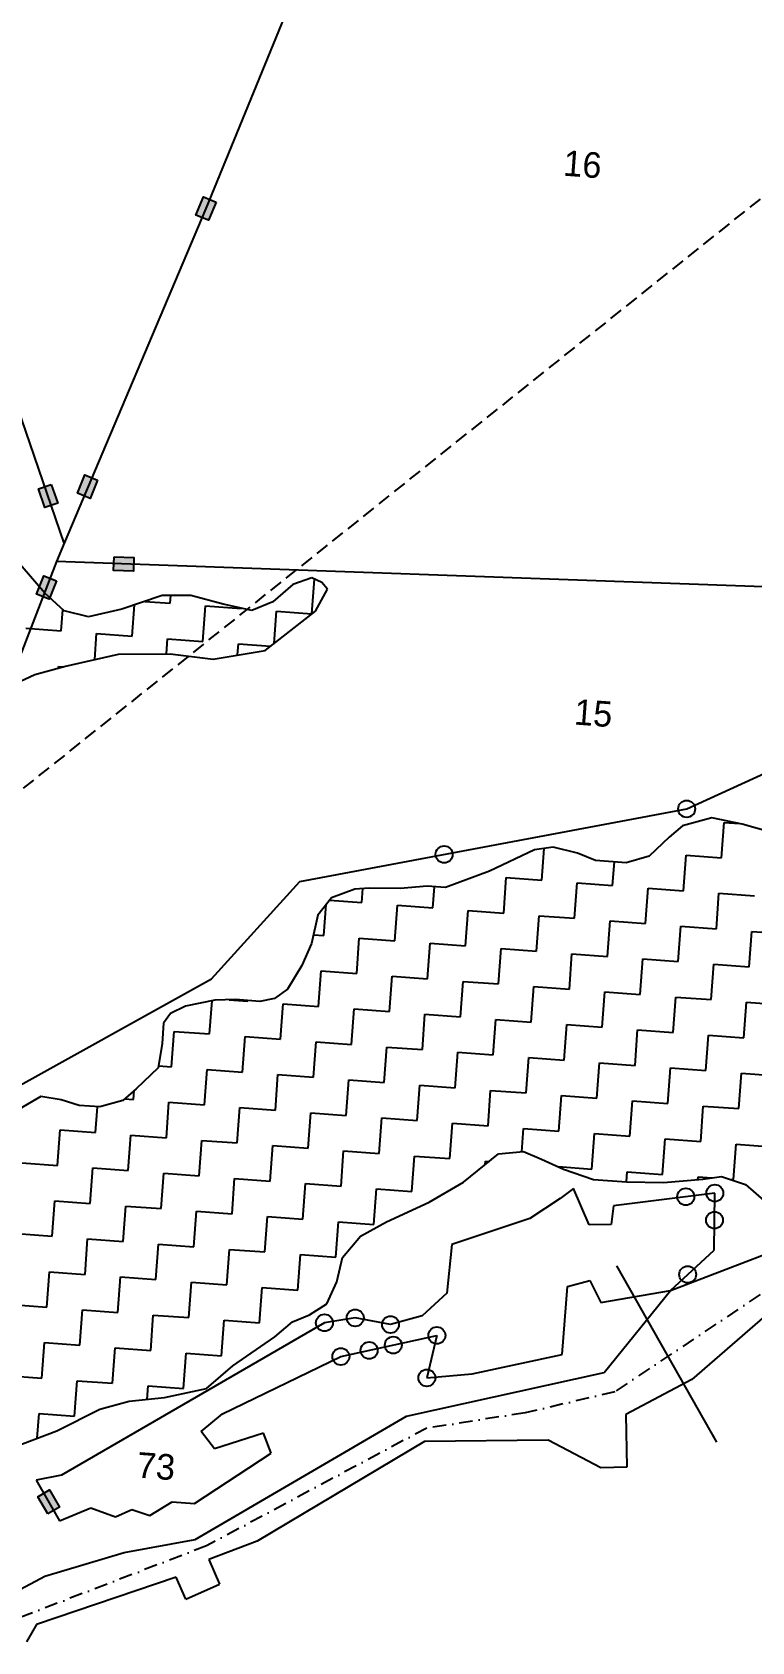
# Model space of a CAD drawing. Header units: metres. Extents: x 318079 to 324759, y 1863980 to 1868406.
# Drawn here: x 321832 to 322105, y 1866174 to 1866784 of the extents above; entities that cross this region are included whole.
import ezdxf

# ---------------------------------------------------------------- set-up
doc = ezdxf.new("R2010")
doc.units = ezdxf.units.M
doc.linetypes.add('DASHDOT', pattern=[1, 0.5, -0.25, 0, -0.25])
doc.linetypes.add('DASHED', pattern=[0.75, 0.5, -0.25])
for name, color, linetype in [('LINE_FOOTPATH', 1, 'DASHED'), ('OFF', 1, 'Continuous'), ('POLY_HATCH', 12, 'Continuous'), ('POLY_PARCEL', 6, 'Continuous'), ('POLY_WATER', 4, 'Continuous'), ('TEXT_PARCEL', 7, 'Continuous'), ('V_BOUND_STREAM_LINE', 7, 'DASHDOT')]:
    doc.layers.add(name, color=color, linetype=linetype)
doc.styles.get("Standard").update_dxf_attribs({"font": 'simplex.shx'})
doc.styles.add('TEXT_MAP', font='')
doc.styles.get('TEXT_MAP').set_extended_font_data('Kruti Dev 050')
doc.dimstyles.get("Standard").update_dxf_attribs({"dimtxt": 0.18, "dimasz": 0.18, "dimexe": 0.18, "dimexo": 0.0625, "dimgap": 0.09, "dimtad": 0, "dimtih": 1, "dimtoh": 1, "dimdec": 4, "dimzin": 0, "dimdsep": 46, "dimtxsty": 'Standard', "dimcen": 0.09, "dimadec": 0, "dimazin": 0, "dimtfac": 1, "dimtdec": 4, "dimtofl": 0, "dimtmove": 0, "dimatfit": 3, "dimfxl": 1, "dimtolj": 1, "dimtzin": 0, "dimarcsym": 0})

msp = doc.modelspace()

# ---------------------------------------------------------------- hatches: boundary and pattern name
for points in [[(321894.02, 1866714.51), (321898.81, 1866712.53), (321901.68, 1866719.45), (321896.88, 1866721.44)], [(321836.78, 1866603.69), (321841.68, 1866605.37), (321839.25, 1866612.46), (321834.34, 1866610.78)], [(321849.15, 1866609.15), (321853.94, 1866607.16), (321856.81, 1866614.09), (321852.01, 1866616.08)], [(321870.34, 1866579.58), (321870.52, 1866584.76), (321863.03, 1866585.03), (321862.84, 1866579.85)], [(321833.66, 1866570.87), (321838.49, 1866568.99), (321841.2, 1866575.98), (321836.37, 1866577.86)], [(321838.62, 1866231.58), (321834.13, 1866228.99), (321837.88, 1866222.49), (321842.37, 1866225.08)]]:
    msp.add_hatch(color=256).paths.add_polyline_path(points)

# ---------------------------------------------------------------- linework, layer by layer
for points in [[(321901.68, 1866719.45), (321898.81, 1866712.53), (321894.02, 1866714.51), (321896.88, 1866721.44)], [(321839.25, 1866612.46), (321841.68, 1866605.37), (321836.78, 1866603.69), (321834.34, 1866610.78)], [(321856.81, 1866614.09), (321853.94, 1866607.16), (321849.15, 1866609.15), (321852.01, 1866616.08)], [(321863.03, 1866585.03), (321870.52, 1866584.76), (321870.34, 1866579.58), (321862.84, 1866579.85)], [(321841.2, 1866575.98), (321838.49, 1866568.99), (321833.66, 1866570.87), (321836.37, 1866577.86)], [(321837.88, 1866222.49), (321834.13, 1866228.99), (321838.62, 1866231.58), (321842.37, 1866225.08)]]:
    msp.add_lwpolyline(points, close=True)
for centre in [(322080.02, 1866489.53), (321988.1, 1866472.32), (322079.69, 1866342.63), (322090.7, 1866344), (322090.57, 1866333.75), (322080.4, 1866313.17), (321954.42, 1866296.72), (321942.76, 1866294.88), (321967.78, 1866294.21), (321968.85, 1866286.44), (321985.38, 1866290.08), (321948.98, 1866282.08), (321959.66, 1866284.42), (321981.58, 1866274.01)]:
    msp.add_circle(centre, 3.21)
at = {"layer": 'LINE_FOOTPATH', "ltscale": 10}
msp.add_line((321793.55, 1866469.24), (322223.08, 1866812.62), dxfattribs=at)
at = {"layer": 'OFF'}
msp.add_line((321890.28, 1866190.23), (321903.03, 1866195.81), dxfattribs=at)
at = {"layer": 'POLY_HATCH'}
for p, q in [((321836.81, 1866571.3), (321827.46, 1866582.12)), ((321930.73, 1866574.5), (321923.23, 1866568.04)), ((321937.95, 1866577.09), (321930.73, 1866574.5)), ((321941.71, 1866575.25), (321937.95, 1866577.09)), ((321943.87, 1866572.75), (321941.71, 1866575.25)), ((321844.12, 1866564.52), (321836.81, 1866571.3)), ((321881.24, 1866570.36), (321866.03, 1866565.24)), ((321892.17, 1866570.33), (321881.24, 1866570.36)), ((321904.42, 1866567.09), (321892.17, 1866570.33)), ((321939.36, 1866564.51), (321943.87, 1866572.75)), ((321853.32, 1866562.29), (321844.12, 1866564.52)), ((321866.03, 1866565.24), (321853.32, 1866562.29)), ((321915.18, 1866564.74), (321904.42, 1866567.09)), ((321923.23, 1866568.04), (321915.18, 1866564.74)), ((321920.3, 1866549.55), (321939.36, 1866564.51)), ((321844.13, 1866543.48), (321864.77, 1866548.19)), ((321864.77, 1866548.19), (321884.3, 1866548.31)), ((321884.3, 1866548.31), (321900.55, 1866546.33)), ((321900.55, 1866546.33), (321920.3, 1866549.55)), ((321825.69, 1866537.05), (321832.97, 1866540.41)), ((321832.97, 1866540.41), (321844.13, 1866543.48)), ((322078.4, 1866483.12), (322073.4, 1866478.82)), ((322089.56, 1866486.2), (322078.4, 1866483.12)), ((322101.09, 1866483.79), (322089.56, 1866486.2)), ((322119.44, 1866478.54), (322101.09, 1866483.79)), ((322073.4, 1866478.82), (322065.84, 1866471.58)), ((322022.3, 1866474.01), (322005.31, 1866465.91)), ((322029.4, 1866475.05), (322022.3, 1866474.01)), ((322038.61, 1866472.81), (322029.4, 1866475.05)), ((322045.42, 1866469.97), (322038.61, 1866472.81)), ((322065.84, 1866471.58), (322057.07, 1866469.11)), ((322005.31, 1866465.91), (321988.63, 1866459.74)), ((322057.07, 1866469.11), (322045.42, 1866469.97)), ((321954.24, 1866459.16), (321945.41, 1866455.91)), ((321959.73, 1866459.53), (321954.24, 1866459.16)), ((321971.44, 1866459.45), (321959.73, 1866459.53)), ((321981.64, 1866460.25), (321971.44, 1866459.45)), ((321988.63, 1866459.74), (321981.64, 1866460.25)), ((321945.41, 1866455.91), (321940.24, 1866449.28)), ((321940.24, 1866449.28), (321937.88, 1866438.54)), ((321937.88, 1866438.54), (321934.15, 1866430.25)), ((321934.15, 1866430.25), (321928.81, 1866421.29)), ((321901.17, 1866417.09), (321890.07, 1866414.79)), ((321908.99, 1866417.29), (321901.17, 1866417.09)), ((321918.31, 1866416.61), (321908.99, 1866417.29)), ((321923.86, 1866417.76), (321918.31, 1866416.61)), ((321928.81, 1866421.29), (321923.86, 1866417.76)), ((321884.41, 1866412.09), (321881.79, 1866408.39)), ((321890.07, 1866414.79), (321884.41, 1866412.09)), ((321881.79, 1866408.39), (321881.22, 1866400.64)), ((321881.22, 1866400.64), (321879.76, 1866391.4)), ((321879.76, 1866391.4), (321871.36, 1866383.44)), ((321835.25, 1866380.65), (321827.08, 1866375.8)), ((321842.95, 1866379.3), (321835.25, 1866380.65)), ((321849.83, 1866377.24), (321842.95, 1866379.3)), ((321871.36, 1866383.44), (321866.36, 1866379.14)), ((321857.59, 1866376.67), (321849.83, 1866377.24)), ((321866.36, 1866379.14), (321857.59, 1866376.67)), ((321995.47, 1866348.13), (322008.75, 1866358.84)), ((322008.75, 1866358.84), (322018.18, 1866359.7)), ((322018.18, 1866359.7), (322025, 1866356.86)), ((322025, 1866356.86), (322033.31, 1866353.13)), ((322033.31, 1866353.13), (322044.73, 1866349.17)), ((322044.73, 1866349.17), (322057.16, 1866348.26)), ((322071.19, 1866348), (322086.11, 1866349.24)), ((322086.11, 1866349.24), (322093.22, 1866350.27)), ((322093.22, 1866350.27), (322102.36, 1866347.26)), ((321982.42, 1866340.52), (321995.47, 1866348.13)), ((322057.16, 1866348.26), (322071.19, 1866348)), ((322102.36, 1866347.26), (322111.17, 1866339.6)), ((321966.26, 1866333.14), (321982.42, 1866340.52)), ((321956.48, 1866327.63), (321966.26, 1866333.14)), ((321949.64, 1866319.56), (321956.48, 1866327.63)), ((321947.4, 1866310.37), (321949.64, 1866319.56)), ((321943.67, 1866302.07), (321947.4, 1866310.37)), ((321937.11, 1866297.88), (321943.67, 1866302.07)), ((321924.01, 1866289.5), (321930.67, 1866295.24)), ((321930.67, 1866295.24), (321937.11, 1866297.88)), ((321908.01, 1866278.63), (321924.01, 1866289.5)), ((321898.01, 1866270.02), (321908.01, 1866278.63)), ((321882.13, 1866266.51), (321898.01, 1866270.02)), ((321857.61, 1866262.09), (321868.76, 1866265.16)), ((321868.76, 1866265.16), (321882.13, 1866266.51)), ((321841.39, 1866253.93), (321857.61, 1866262.09)), ((321818.91, 1866245.46), (321841.39, 1866253.93))]:
    msp.add_line(p, q, dxfattribs=at)
at = {"layer": 'POLY_HATCH', "linetype": 'Continuous', "ltscale": 10}
for p, q in [((321938.01, 1866563.48), (321938.98, 1866576.58)), ((321884.29, 1866567.44), (321884.5, 1866570.35)), ((321843, 1866556.98), (321843.59, 1866565.01)), ((321869.86, 1866555), (321870.73, 1866566.83)), ((321874.68, 1866568.15), (321884.29, 1866567.44)), ((321896.73, 1866553.02), (321897.72, 1866566.45)), ((321897.72, 1866566.45), (321911.15, 1866565.46)), ((321911.15, 1866565.46), (321911.16, 1866565.62)), ((321923.68, 1866552.2), (321924.58, 1866564.47)), ((321924.58, 1866564.47), (321938.01, 1866563.48)), ((321829.57, 1866557.97), (321843, 1866556.98)), ((321855.7, 1866546.12), (321856.43, 1866555.99)), ((321856.43, 1866555.99), (321869.86, 1866555)), ((321882.87, 1866548.3), (321883.29, 1866554.01)), ((321883.29, 1866554.01), (321896.73, 1866553.02)), ((321909.85, 1866547.85), (321910.16, 1866552.03)), ((321910.16, 1866552.03), (321922.32, 1866551.13)), ((321841.96, 1866542.88), (321842.01, 1866543.55)), ((321842.01, 1866543.55), (321843.88, 1866543.41)), ((322093.25, 1866471), (322094.25, 1866484.44)), ((322094.25, 1866484.44), (322100.03, 1866484.01)), ((322025.1, 1866462.52), (322025.99, 1866474.55)), ((322078.83, 1866458.56), (322079.82, 1866471.99)), ((322079.82, 1866471.99), (322093.25, 1866471)), ((322051.97, 1866460.54), (322052.62, 1866469.44)), ((321956.95, 1866454.05), (321957.35, 1866459.37)), ((321983.82, 1866452.06), (321984.41, 1866460.05)), ((322010.68, 1866450.08), (322011.67, 1866463.52)), ((322011.67, 1866463.52), (322025.1, 1866462.52)), ((322037.55, 1866448.1), (322038.54, 1866461.53)), ((322038.54, 1866461.53), (322051.97, 1866460.54)), ((322064.41, 1866446.12), (322065.4, 1866459.55)), ((322065.4, 1866459.55), (322078.83, 1866458.56)), ((321942.53, 1866441.6), (321943.4, 1866453.33)), ((321944.66, 1866454.95), (321956.95, 1866454.05)), ((321969.4, 1866439.62), (321970.39, 1866453.05)), ((321970.39, 1866453.05), (321983.82, 1866452.06)), ((322091.27, 1866444.14), (322092.26, 1866457.57)), ((322092.26, 1866457.57), (322105.7, 1866456.58)), ((321996.26, 1866437.64), (321997.25, 1866451.07)), ((321997.25, 1866451.07), (322010.68, 1866450.08)), ((322023.12, 1866435.66), (322024.11, 1866449.09)), ((322024.11, 1866449.09), (322037.55, 1866448.1)), ((322049.99, 1866433.68), (322050.98, 1866447.11)), ((322050.98, 1866447.11), (322064.41, 1866446.12)), ((321938.62, 1866441.89), (321942.53, 1866441.6)), ((321954.97, 1866427.18), (321955.96, 1866440.61)), ((321955.96, 1866440.61), (321969.4, 1866439.62)), ((322076.85, 1866431.7), (322077.84, 1866445.13)), ((322077.84, 1866445.13), (322091.27, 1866444.14)), ((322103.72, 1866429.72), (322104.71, 1866443.15)), ((322104.71, 1866443.15), (322118.14, 1866442.16)), ((321981.84, 1866425.2), (321982.83, 1866438.63)), ((321982.83, 1866438.63), (321996.26, 1866437.64)), ((322008.7, 1866423.22), (322009.69, 1866436.65)), ((322009.69, 1866436.65), (322023.12, 1866435.66)), ((322035.56, 1866421.24), (322036.56, 1866434.67)), ((322036.56, 1866434.67), (322049.99, 1866433.68)), ((321940.55, 1866414.74), (321941.54, 1866428.17)), ((321941.54, 1866428.17), (321954.97, 1866427.18)), ((322062.43, 1866419.26), (322063.42, 1866432.69)), ((322063.42, 1866432.69), (322076.85, 1866431.7)), ((322089.29, 1866417.28), (322090.28, 1866430.71)), ((322090.28, 1866430.71), (322103.72, 1866429.72)), ((321967.41, 1866412.76), (321968.4, 1866426.19)), ((321968.4, 1866426.19), (321981.84, 1866425.2)), ((321994.28, 1866410.78), (321995.27, 1866424.21)), ((321995.27, 1866424.21), (322008.7, 1866423.22)), ((322021.14, 1866408.8), (322022.13, 1866422.23)), ((322022.13, 1866422.23), (322035.56, 1866421.24)), ((321899.26, 1866404.28), (321900.19, 1866416.89)), ((321906.7, 1866417.24), (321913.69, 1866416.72)), ((321913.69, 1866416.72), (321913.7, 1866416.95)), ((322048.01, 1866406.82), (322049, 1866420.25)), ((322049, 1866420.25), (322062.43, 1866419.26)), ((322074.87, 1866404.83), (322075.86, 1866418.27)), ((322075.86, 1866418.27), (322089.29, 1866417.28)), ((322101.73, 1866402.85), (322102.73, 1866416.29)), ((322102.73, 1866416.29), (322116.16, 1866415.3)), ((321926.13, 1866402.3), (321927.12, 1866415.73)), ((321927.12, 1866415.73), (321940.55, 1866414.74)), ((321952.99, 1866400.32), (321953.98, 1866413.75)), ((321953.98, 1866413.75), (321967.41, 1866412.76)), ((321979.86, 1866398.34), (321980.85, 1866411.77)), ((321980.85, 1866411.77), (321994.28, 1866410.78)), ((322006.72, 1866396.36), (322007.71, 1866409.79)), ((322007.71, 1866409.79), (322021.14, 1866408.8)), ((321884.84, 1866391.84), (321885.83, 1866405.27)), ((321885.83, 1866405.27), (321899.26, 1866404.28)), ((322033.58, 1866394.37), (322034.57, 1866407.81)), ((322034.57, 1866407.81), (322048.01, 1866406.82)), ((322060.45, 1866392.39), (322061.44, 1866405.83)), ((322061.44, 1866405.83), (322074.87, 1866404.83)), ((322087.31, 1866390.41), (322088.3, 1866403.84)), ((322088.3, 1866403.84), (322101.73, 1866402.85)), ((321911.71, 1866389.86), (321912.7, 1866403.29)), ((321912.7, 1866403.29), (321926.13, 1866402.3)), ((321938.57, 1866387.88), (321939.56, 1866401.31)), ((321939.56, 1866401.31), (321952.99, 1866400.32)), ((321965.43, 1866385.89), (321966.42, 1866399.33)), ((321966.42, 1866399.33), (321979.86, 1866398.34)), ((321879.89, 1866392.2), (321884.84, 1866391.84)), ((321992.3, 1866383.91), (321993.29, 1866397.35)), ((321993.29, 1866397.35), (322006.72, 1866396.36)), ((322019.16, 1866381.93), (322020.15, 1866395.36)), ((322020.15, 1866395.36), (322033.58, 1866394.37)), ((322046.03, 1866379.95), (322047.02, 1866393.38)), ((322047.02, 1866393.38), (322060.45, 1866392.39)), ((322072.89, 1866377.97), (322073.88, 1866391.4)), ((322073.88, 1866391.4), (322087.31, 1866390.41)), ((321897.28, 1866377.41), (321898.27, 1866390.85)), ((321898.27, 1866390.85), (321911.71, 1866389.86)), ((321924.15, 1866375.43), (321925.14, 1866388.87)), ((321925.14, 1866388.87), (321938.57, 1866387.88)), ((321951.01, 1866373.45), (321952, 1866386.88)), ((321952, 1866386.88), (321965.43, 1866385.89)), ((322099.75, 1866375.99), (322100.74, 1866389.42)), ((322100.74, 1866389.42), (322114.18, 1866388.43)), ((321866.96, 1866379.65), (321870.42, 1866379.4)), ((321870.42, 1866379.4), (321870.67, 1866382.85)), ((321977.87, 1866371.47), (321978.87, 1866384.9)), ((321978.87, 1866384.9), (321992.3, 1866383.91)), ((322004.74, 1866369.49), (322005.73, 1866382.92)), ((322005.73, 1866382.92), (322019.16, 1866381.93)), ((322031.6, 1866367.51), (322032.59, 1866380.94)), ((322032.59, 1866380.94), (322046.03, 1866379.95)), ((321856, 1866366.95), (321856.72, 1866376.73)), ((321882.86, 1866364.97), (321883.85, 1866378.41)), ((321883.85, 1866378.41), (321897.28, 1866377.41)), ((321909.72, 1866362.99), (321910.71, 1866376.42)), ((321910.71, 1866376.42), (321924.15, 1866375.43)), ((321936.59, 1866361.01), (321937.58, 1866374.44)), ((321937.58, 1866374.44), (321951.01, 1866373.45)), ((322058.47, 1866365.53), (322059.46, 1866378.96)), ((322059.46, 1866378.96), (322072.89, 1866377.97)), ((322085.33, 1866363.55), (322086.32, 1866376.98)), ((322086.32, 1866376.98), (322099.75, 1866375.99)), ((321841.57, 1866354.51), (321842.56, 1866367.94)), ((321842.56, 1866367.94), (321856, 1866366.95)), ((321963.45, 1866359.03), (321964.44, 1866372.46)), ((321964.44, 1866372.46), (321977.87, 1866371.47)), ((321990.32, 1866357.05), (321991.31, 1866370.48)), ((321991.31, 1866370.48), (322004.74, 1866369.49)), ((322017.52, 1866359.64), (322018.17, 1866368.5)), ((322018.17, 1866368.5), (322031.6, 1866367.51)), ((321868.44, 1866352.53), (321869.43, 1866365.96)), ((321869.43, 1866365.96), (321882.86, 1866364.97)), ((321895.3, 1866350.55), (321896.29, 1866363.98)), ((321896.29, 1866363.98), (321909.72, 1866362.99)), ((321922.17, 1866348.57), (321923.16, 1866362)), ((321923.16, 1866362), (321936.59, 1866361.01)), ((322044.04, 1866353.09), (322045.04, 1866366.52)), ((322045.04, 1866366.52), (322058.47, 1866365.53)), ((322070.91, 1866351.11), (322071.9, 1866364.54)), ((322071.9, 1866364.54), (322085.33, 1866363.55)), ((322097.77, 1866349.13), (322098.76, 1866362.56)), ((322098.76, 1866362.56), (322112.2, 1866361.57)), ((321828.14, 1866355.5), (321841.57, 1866354.51)), ((321949.03, 1866346.59), (321950.02, 1866360.02)), ((321950.02, 1866360.02), (321963.45, 1866359.03)), ((321975.89, 1866344.61), (321976.88, 1866358.04)), ((321976.88, 1866358.04), (321990.32, 1866357.05)), ((322003.65, 1866354.73), (322003.75, 1866356.06)), ((322003.75, 1866356.06), (322005.17, 1866355.95)), ((321854.02, 1866340.09), (321855.01, 1866353.52)), ((321855.01, 1866353.52), (321868.44, 1866352.53)), ((321880.88, 1866338.11), (321881.87, 1866351.54)), ((321881.87, 1866351.54), (321895.3, 1866350.55)), ((321907.74, 1866336.13), (321908.73, 1866349.56)), ((321908.73, 1866349.56), (321922.17, 1866348.57)), ((322031.32, 1866354.03), (322044.04, 1866353.09)), ((322057.19, 1866348.26), (322057.48, 1866352.1)), ((322057.48, 1866352.1), (322070.91, 1866351.11)), ((322084.26, 1866349.09), (322084.34, 1866350.12)), ((322084.34, 1866350.12), (322089.52, 1866349.73)), ((322096.39, 1866349.23), (322097.77, 1866349.13)), ((321934.61, 1866334.15), (321935.6, 1866347.58)), ((321935.6, 1866347.58), (321949.03, 1866346.59)), ((321961.47, 1866332.17), (321962.46, 1866345.6)), ((321962.46, 1866345.6), (321975.89, 1866344.61)), ((321839.59, 1866327.65), (321840.58, 1866341.08)), ((321840.58, 1866341.08), (321854.02, 1866340.09)), ((321866.46, 1866325.67), (321867.45, 1866339.1)), ((321867.45, 1866339.1), (321880.88, 1866338.11)), ((321893.32, 1866323.69), (321894.31, 1866337.12)), ((321894.31, 1866337.12), (321907.74, 1866336.13)), ((321920.18, 1866321.71), (321921.18, 1866335.14)), ((321921.18, 1866335.14), (321934.61, 1866334.15)), ((321947.05, 1866319.72), (321948.04, 1866333.16)), ((321948.04, 1866333.16), (321961.47, 1866332.17)), ((321826.16, 1866328.64), (321839.59, 1866327.65)), ((321852.03, 1866313.23), (321853.02, 1866326.66)), ((321853.02, 1866326.66), (321866.46, 1866325.67)), ((321878.9, 1866311.25), (321879.89, 1866324.68)), ((321879.89, 1866324.68), (321893.32, 1866323.69)), ((321905.76, 1866309.26), (321906.75, 1866322.7)), ((321906.75, 1866322.7), (321920.18, 1866321.71)), ((321932.63, 1866307.28), (321933.62, 1866320.72)), ((321933.62, 1866320.72), (321947.05, 1866319.72)), ((321837.61, 1866300.78), (321838.6, 1866314.22)), ((321838.6, 1866314.22), (321852.03, 1866313.23)), ((321864.48, 1866298.8), (321865.47, 1866312.24)), ((321865.47, 1866312.24), (321878.9, 1866311.25)), ((321891.34, 1866296.82), (321892.33, 1866310.25)), ((321892.33, 1866310.25), (321905.76, 1866309.26)), ((321918.2, 1866294.84), (321919.19, 1866308.27)), ((321919.19, 1866308.27), (321932.63, 1866307.28)), ((321824.18, 1866301.78), (321837.61, 1866300.78)), ((321850.05, 1866286.36), (321851.04, 1866299.79)), ((321851.04, 1866299.79), (321864.48, 1866298.8)), ((321876.92, 1866284.38), (321877.91, 1866297.81)), ((321877.91, 1866297.81), (321891.34, 1866296.82)), ((321903.78, 1866282.4), (321904.77, 1866295.83)), ((321904.77, 1866295.83), (321918.2, 1866294.84)), ((321835.63, 1866273.92), (321836.62, 1866287.35)), ((321836.62, 1866287.35), (321850.05, 1866286.36)), ((321862.49, 1866271.94), (321863.49, 1866285.37)), ((321863.49, 1866285.37), (321876.92, 1866284.38)), ((321889.36, 1866269.96), (321890.35, 1866283.39)), ((321890.35, 1866283.39), (321903.78, 1866282.4)), ((321822.2, 1866274.91), (321835.63, 1866273.92)), ((321848.07, 1866259.5), (321849.06, 1866272.93)), ((321849.06, 1866272.93), (321862.49, 1866271.94)), ((321875.55, 1866265.85), (321875.93, 1866270.95)), ((321875.93, 1866270.95), (321889.36, 1866269.96)), ((321833.95, 1866251.13), (321834.64, 1866260.49)), ((321834.64, 1866260.49), (321848.07, 1866259.5))]:
    msp.add_line(p, q, dxfattribs=at)
at = {"layer": 'POLY_PARCEL'}
for p, q in [((322028.52, 1867035.9), (321897.85, 1866716.98)), ((321897.85, 1866716.98), (321844.13, 1866590.25)), ((321844.13, 1866590.25), (321812.91, 1866681.19)), ((321844.13, 1866590.25), (321841.22, 1866583.21)), ((321841.22, 1866583.21), (321763.53, 1866382.7)), ((322109.13, 1866573.7), (321841.22, 1866583.21)), ((322080.02, 1866489.53), (322128.24, 1866511.59)), ((321933.48, 1866462.1), (322080.02, 1866489.53)), ((321899.96, 1866425.16), (321933.48, 1866462.1)), ((321776.45, 1866356.62), (321899.96, 1866425.16)), ((322037.1, 1866345.78), (322032.02, 1866342.01)), ((322043.08, 1866332.04), (322037.1, 1866345.78)), ((322090.7, 1866344), (322052.34, 1866339.2)), ((322090.42, 1866322.44), (322090.7, 1866344)), ((322032.02, 1866342.01), (322020.54, 1866334.35)), ((322052.34, 1866339.2), (322051.38, 1866332.08)), ((322020.54, 1866334.35), (321990.98, 1866324.54)), ((322051.38, 1866332.08), (322043.08, 1866332.04)), ((321990.98, 1866324.54), (321989.19, 1866306.14)), ((322073.87, 1866307.14), (322090.42, 1866322.44)), ((321989.19, 1866306.14), (321979.81, 1866297.46)), ((322032.9, 1866282.87), (322034.8, 1866308.67)), ((322034.8, 1866308.67), (322043.27, 1866310.88)), ((322043.27, 1866310.88), (322047.45, 1866302.5)), ((322047.45, 1866302.5), (322073.87, 1866307.14)), ((321942.76, 1866294.88), (321843.15, 1866237.1)), ((321954.42, 1866296.72), (321942.76, 1866294.88)), ((321967.78, 1866294.21), (321954.42, 1866296.72)), ((321979.81, 1866297.46), (321967.78, 1866294.21)), ((321948.98, 1866282.08), (321985.38, 1866290.08)), ((321985.38, 1866290.08), (321981.58, 1866274.01)), ((321904.09, 1866260.41), (321948.98, 1866282.08)), ((321998.73, 1866275.57), (322032.9, 1866282.87)), ((321981.58, 1866274.01), (321998.73, 1866275.57)), ((321896.07, 1866253.74), (321904.09, 1866260.41)), ((321901.1, 1866247.1), (321896.07, 1866253.74)), ((321919.6, 1866253), (321901.1, 1866247.1)), ((321922.56, 1866245.52), (321919.6, 1866253)), ((321893.55, 1866226.37), (321922.56, 1866245.52)), ((321843.15, 1866237.1), (321833.48, 1866235.31)), ((321833.48, 1866235.31), (321842.38, 1866219.87)), ((321876.65, 1866221.85), (321885.06, 1866227)), ((321885.06, 1866227), (321893.55, 1866226.37)), ((321842.38, 1866219.87), (321854.28, 1866224.76)), ((321854.28, 1866224.76), (321863.56, 1866221.32)), ((321863.56, 1866221.32), (321869.79, 1866224.11)), ((321869.79, 1866224.11), (321876.65, 1866221.85))]:
    msp.add_line(p, q, dxfattribs=at)
at = {"layer": 'POLY_WATER'}
for p, q in [((322073.87, 1866307.14), (322116.08, 1866323.23)), ((322048.71, 1866276.02), (322073.87, 1866307.14)), ((322114.49, 1866301.61), (322081.96, 1866273.38)), ((321973.79, 1866259.44), (322048.71, 1866276.02)), ((322081.96, 1866273.38), (322056.98, 1866260.19)), ((321893.76, 1866212.8), (321973.79, 1866259.44)), ((322056.98, 1866260.19), (322057.32, 1866240.24)), ((321980.71, 1866249.87), (321917.31, 1866212.15)), ((322027.58, 1866250.4), (321980.71, 1866249.87)), ((322047.5, 1866239.87), (322027.58, 1866250.4)), ((322057.32, 1866240.24), (322047.5, 1866239.87)), ((321866.9, 1866207.9), (321893.76, 1866212.8)), ((321917.31, 1866212.15), (321899, 1866205.17)), ((321836.83, 1866198.88), (321866.9, 1866207.9)), ((321899, 1866205.17), (321903.03, 1866195.81)), ((321812.27, 1866185.83), (321836.83, 1866198.88)), ((321886.53, 1866198.48), (321833.67, 1866180.63)), ((321890.28, 1866190.23), (321886.53, 1866198.48)), ((321833.67, 1866180.63), (321829.91, 1866174.02))]:
    msp.add_line(p, q, dxfattribs=at)
at = {"layer": 'V_BOUND_STREAM_LINE', "ltscale": 10}
for p, q in [((322116.26, 1866311.17), (322052.77, 1866268.75)), ((322052.77, 1866268.75), (322018.77, 1866260.73)), ((322018.77, 1866260.73), (321981.51, 1866255.01)), ((321981.51, 1866255.01), (321898.1, 1866210.4)), ((321898.1, 1866210.4), (321823.93, 1866181.91))]:
    msp.add_line(p, q, dxfattribs=at)

# ---------------------------------------------------------------- texts
at = {"layer": 'TEXT_PARCEL', "ltscale": 10, "style": 'TEXT_MAP'}
for s, p in [('16', (322033.03, 1866729.45)), ('15', (322037.12, 1866521.54))]:
    msp.add_text(s, height=9.697, rotation=355.78265, dxfattribs=at).set_placement(p)
at = {"layer": 'TEXT_PARCEL', "style": 'TEXT_MAP'}
msp.add_text('73', height=9.697, rotation=355.78265, dxfattribs=at).set_placement((321871.43, 1866236.26))

# ---------------------------------------------------------------- leaders
msp.add_leader([(322091.48, 1866249.65), (322053.54, 1866316.43)], dimstyle='Standard', override={"dimtxt": 2.5, "dimasz": 2.5, "dimexe": 1.25, "dimexo": 0.625, "dimgap": 0.625, "dimtad": 1, "dimtih": 0, "dimtoh": 0, "dimzin": 8, "dimcen": 2.5, "dimtofl": 1})

doc.saveas('drawing.dxf')
